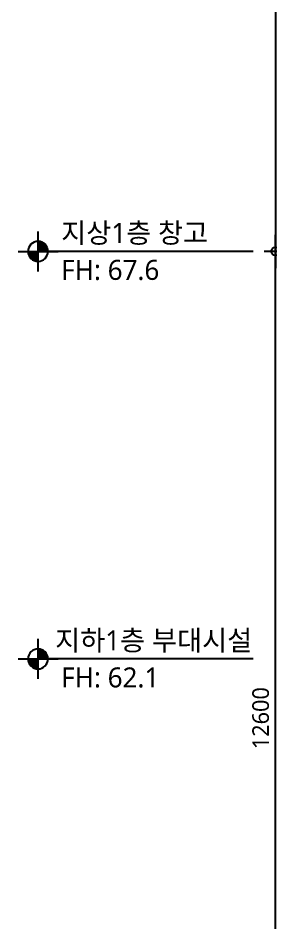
# Model space of a CAD drawing. Header units: millimetres. Extents: x -27104 to 125781, y -3376 to 46996.
# Drawn here: x 64890 to 68308, y 8835 to 21046 of the extents above; entities that cross this region are included whole.
import ezdxf
from ezdxf.enums import TextEntityAlignment as Align

# ---------------------------------------------------------------- set-up
doc = ezdxf.new("R2010")
doc.units = ezdxf.units.MM
doc.header["$LTSCALE"] = 100
doc.header["$MEASUREMENT"] = 0
doc.header["$PDSIZE"] = -10
doc.layers.get('0').update_dxf_attribs({"linetype": 'CONTINUOUS'})
doc.layers.get('Defpoints').update_dxf_attribs({"color": 171, "linetype": 'CONTINUOUS'})
for name, color, linetype in [('NDIM', 7, 'CONTINUOUS'), ('SYM', 7, 'CONTINUOUS'), ('TEXT(AXIS)', 2, 'CONTINUOUS')]:
    doc.layers.add(name, color=color, linetype=linetype)
doc.styles.add('CGS', font='cgse', dxfattribs={"bigfont": 'cgs'})
doc.styles.add('나눔바른고딕', font='NanumBarunGothic.ttf')
doc.dimstyles.new('NDIM 1200', dxfattribs={"dimscale": 75, "dimtxt": 3, "dimasz": 1, "dimexe": 2, "dimexo": 2, "dimgap": 1, "dimtad": 1, "dimdec": 0, "dimdsep": 46, "dimtxsty": 'CGS', "dimblk": 'DOT0', "dimcen": 1, "dimdle": 8, "dimclrd": 256, "dimclre": 256, "dimclrt": 256, "dimadec": 0, "dimazin": 0, "dimtfac": 1, "dimtdec": 0, "dimtix": 1, "dimtmove": 2, "dimatfit": 3, "dimldrblk": 'DOT0', "dimfxl": 1, "dimtolj": 1, "dimtzin": 0, "dimlwd": -1, "dimlwe": -1, "dimarcsym": 0})

# ---------------------------------------------------------------- blocks, each defined once
blk = doc.blocks.new('A$C19853FC8')
at = {"layer": 'SYM'}
for p, q in [((1800, 0), (1800, 3600)), ((3600, 1800), (0, 1800))]:
    blk.add_line(p, q, dxfattribs=at)
blk.add_circle((1800, 1800), 900, dxfattribs=at)
for points in [[(900, 1800), (1800, 2700), (914, 1959), (1643, 2686)], [(914, 1959), (1643, 2686), (954, 2112), (1492, 2646)], [(954, 2112), (1492, 2646), (1025, 2260), (1346, 2576)], [(1025, 2260), (1346, 2576), (1109, 2378), (1222, 2491)], [(1800, 900), (2700, 1800), (1959, 914), (2686, 1643)], [(1959, 914), (2686, 1643), (2112, 954), (2646, 1492)], [(2112, 954), (2646, 1492), (2260, 1025), (2576, 1346)], [(2260, 1025), (2576, 1346), (2378, 1109), (2491, 1222)]]:
    blk.add_solid(points, dxfattribs=at)
at = {"layer": 'SYM', "linetype": 'Continuous'}
for points in [[(1800, 2700), (1800, 1800), (900, 1800)], [(2700, 1800), (1800, 900), (1800, 1800)]]:
    blk.add_solid(points, dxfattribs=at)
blk = doc.blocks.new('DOT0')
blk.add_line((-3, 0), (3, 0))
at = {"color": 6}
blk.add_circle((0, 0), 0.75, dxfattribs=at)
blk = doc.blocks.new('*D180')
at = {"layer": 'Defpoints', "color": 0, "ltscale": 0.4, "transparency": 16777216}
for p in [(70861, 27898), (68368, 17898), (70861, 17898)]:
    blk.add_point(p, dxfattribs=at)
at = {"layer": 'NDIM', "ltscale": 0.4, "transparency": 16777216}
for p, q in [((70711, 27898), (68218, 27898)), ((68368, 27823), (68368, 17973)), ((70711, 17898), (68218, 17898))]:
    blk.add_line(p, q, dxfattribs=at)
at = {"layer": 'NDIM', "ltscale": 0.4, "transparency": 16777216, "xscale": 75, "yscale": 75, "zscale": 75}
for p, rotation in [((68368, 27898), 90), ((68368, 17898), 270)]:
    blk.add_blockref('DOT0', p, dxfattribs=dict(at, rotation=rotation))
at = {"layer": 'NDIM', "ltscale": 0.4, "transparency": 16777216, "insert": (68171, 22898), "char_height": 225, "attachment_point": 5, "rotation": 90, "style": '나눔바른고딕'}
blk.add_mtext('\\A1;10000', dxfattribs=at)
blk = doc.blocks.new('*D188')
at = {"layer": 'Defpoints', "color": 0, "ltscale": 0.4, "transparency": 16777216}
for p in [(68368, 17898), (70861, 17898), (70861, 5298)]:
    blk.add_point(p, dxfattribs=at)
at = {"layer": 'NDIM', "ltscale": 0.4, "transparency": 16777216}
for p, q in [((70711, 17898), (68218, 17898)), ((68368, 5373), (68368, 17823)), ((70711, 5298), (68218, 5298))]:
    blk.add_line(p, q, dxfattribs=at)
at = {"layer": 'NDIM', "ltscale": 0.4, "transparency": 16777216, "xscale": 75, "yscale": 75, "zscale": 75}
for p, rotation in [((68368, 17898), 90), ((68368, 5298), 270)]:
    blk.add_blockref('DOT0', p, dxfattribs=dict(at, rotation=rotation))
at = {"layer": 'NDIM', "ltscale": 0.4, "transparency": 16777216, "insert": (68170, 11598), "char_height": 225, "attachment_point": 5, "rotation": 90, "style": '나눔바른고딕'}
blk.add_mtext('\\A1;12600', dxfattribs=at)

msp = doc.modelspace()

# ---------------------------------------------------------------- linework, layer by layer
at = {"layer": 'NDIM', "ltscale": 0.4}
msp.add_line((67318.3, 17897.9), (66343.3, 17897.9), dxfattribs=at)
at = {"layer": 'SYM', "ltscale": 1000}
for p, q in [((68067.8, 17897.9), (65160.3, 17897.9)), ((68067.8, 12397.9), (65160.3, 12397.9))]:
    msp.add_line(p, q, dxfattribs=at)

# ---------------------------------------------------------------- block references
at = {"ltscale": 1000, "xscale": -0.15, "yscale": 0.15, "zscale": 0.15}
for p in [(65430.3, 17627.9), (65430.3, 12127.9)]:
    msp.add_blockref('A$C19853FC8', p, dxfattribs=at)

# ---------------------------------------------------------------- texts
at = {"layer": 'TEXT(AXIS)', "style": '나눔바른고딕'}
for s, p in [('지상1층 창고', (65472.8, 18147.9)), ('FH: 67.6', (65472.8, 17647.9)), ('지하1층 부대시설', (65390.8, 12647.9)), ('FH: 62.1', (65472.8, 12147.9))]:
    msp.add_text(s, height=270, dxfattribs=at).set_placement(p, align=Align.MIDDLE_LEFT)

# ---------------------------------------------------------------- dimensions: what is measured, and where the dimension line sits
at = {"layer": 'NDIM', "ltscale": 0.4}
for p1, angle, picture, middle in [((70860.6, 27897.9), 270, '*D180', (68170.6, 22897.9)), ((70860.6, 5297.9), 90, '*D188', (68170.4, 11597.9))]:
    dim = msp.add_linear_dim(base=(68367.8, 17897.9), p1=p1, p2=(70860.6, 17897.9), angle=angle, dimstyle='NDIM 1200', override={"dimtxsty": '나눔바른고딕'}, dxfattribs=at)
    dim.commit()
    dim.dimension.update_dxf_attribs({"geometry": picture, "text_midpoint": middle})

doc.saveas('drawing.dxf')
